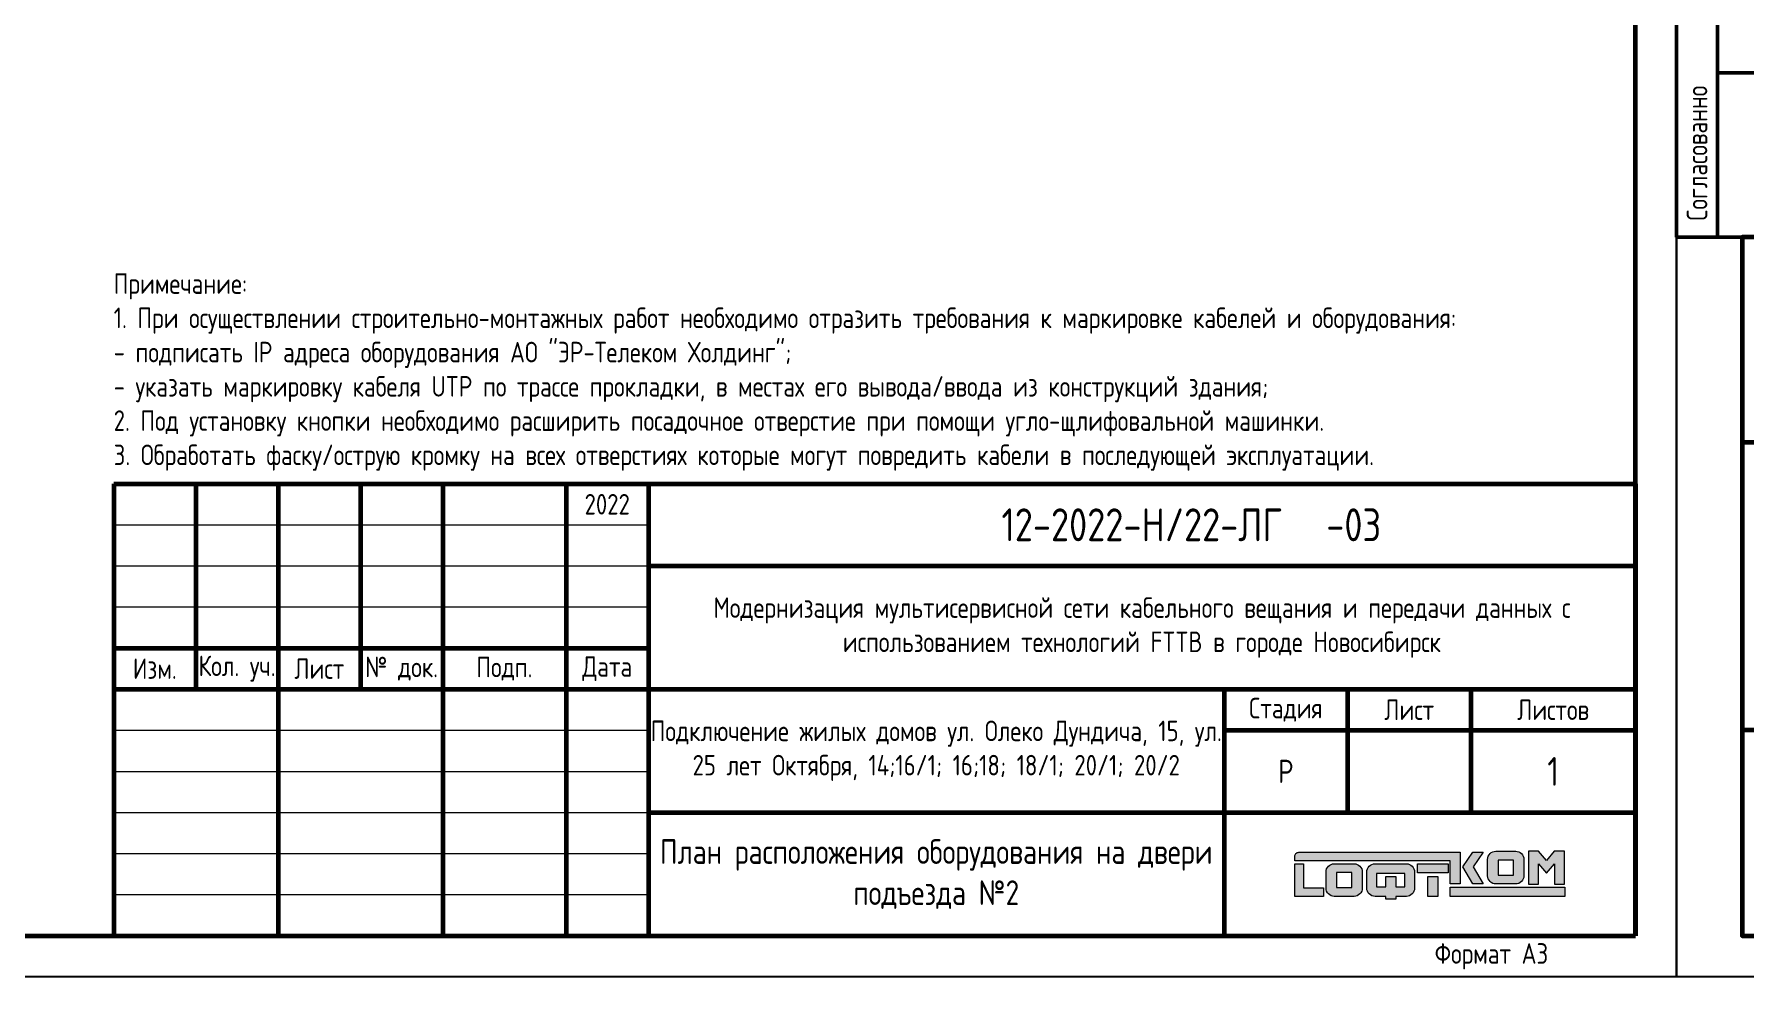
# Model space of a CAD drawing. Header units: millimetres. Extents: x -211 to 10565, y -2293 to 2244.
# Drawn here: x 941.2 to 1149.2, y 1947.1 to 2061.8 of the extents above; entities that cross this region are included whole.
import ezdxf

# ---------------------------------------------------------------- set-up
doc = ezdxf.new("R2010")
doc.units = ezdxf.units.MM
doc.layers.add('(034) Оформление_0', color=7, linetype='Continuous', lineweight=9)
doc.layers.add('ВЭ', color=7, linetype='Continuous', plot=False)
doc.styles.get("Standard").update_dxf_attribs({"font": 'gost.TTF'})

# ---------------------------------------------------------------- blocks, each defined once
blk = doc.blocks.new('*T333')
at = {"layer": '(034) Оформление_0', "color": 0, "lineweight": 50, "transparency": 16777216}
for p, q in [((0, 0), (0, 65)), ((0, 65), (20, 65)), ((5, 0), (5, 65)), ((10, 0), (10, 65)), ((15, 0), (15, 65)), ((20, 0), (20, 65)), ((5, 55), (20, 55)), ((5, 40), (20, 40)), ((5, 20), (20, 20)), ((0, 0), (20, 0))]:
    blk.add_line(p, q, dxfattribs=at)
at = {"layer": '(034) Оформление_0', "color": 0, "transparency": 16777216, "insert": (2.5, 2), "char_height": 2.5, "width": 61, "attachment_point": 4, "rotation": 90}
blk.add_mtext('Согласованно', dxfattribs=at)
blk = doc.blocks.new('*U332')
at = {"layer": '(034) Оформление_0', "lineweight": 60}
for p, q in [((20, 65), (8, 65)), ((20, 30), (8, 30))]:
    blk.add_line(p, q, dxfattribs=at)
at = {"layer": '(034) Оформление_0'}
blk.add_lwpolyline([(420, 297), (0, 297), (0, 0), (420, 0)], close=True, dxfattribs=at)
at = {"layer": '(034) Оформление_0', "lineweight": 60}
blk.add_lwpolyline([(20, 90), (8, 90), (8, 5), (20, 5)], close=True, dxfattribs=at)
blk.add_blockref('*T333', (0, 90))
blk = doc.blocks.new('*T447')
at = {"layer": '(034) Оформление_0', "lineweight": 60, "transparency": 16777216}
for p, q in [((0, 0), (185, 0)), ((0, 0), (0, -55)), ((10, 0), (10, -25)), ((20, 0), (20, -55)), ((30, 0), (30, -25)), ((40, 0), (40, -55)), ((55, 0), (55, -55)), ((65, 0), (65, -55)), ((185, 0), (185, -55)), ((65, -10), (185, -10)), ((0, -20), (65, -20)), ((0, -25), (185, -25)), ((135, -25), (135, -55)), ((150, -25), (150, -40)), ((165, -25), (165, -40)), ((135, -30), (185, -30)), ((65, -40), (185, -40)), ((0, -55), (185, -55))]:
    blk.add_line(p, q, dxfattribs=at)
at = {"layer": '(034) Оформление_0', "transparency": 16777216}
for p, q in [((0, -5), (65, -5)), ((0, -10), (65, -10)), ((0, -15), (65, -15)), ((0, -30), (65, -30)), ((0, -35), (65, -35)), ((0, -40), (65, -40)), ((0, -45), (65, -45)), ((0, -50), (65, -50))]:
    blk.add_line(p, q, dxfattribs=at)
at = {"layer": '(034) Оформление_0', "color": 0, "lineweight": 60, "transparency": 16777216, "attachment_point": 5}
for s, insert, char_height, width in [('2022', (60, -2.5), 2.5, 10), ('{\\fGOST|b0|i0|c0;12-2022-Н/22-ЛГ', (125, -5), 4, 120), ('{\\fGOST|b0|i0|c0;Модернизация мультисервисной сети кабельного вещания и передачи данных с использованием технологий FTTB в городе Новосибирск', (125, -17.5), 2.5, 120), ('Изм.', (5, -22.5), 2.5, 10), ('Кол. уч.', (15, -22.5), 2.5, 10), ('Лист', (25, -22.5), 2.5, 10), ('№ док.', (35, -22.5), 2.5, 10), ('Подп.', (47.5, -22.5), 2.5, 15), ('Дата', (60, -22.5), 2.5, 10), ('Стадия', (142.5, -27.5), 2.5, 15), ('Лист', (157.5, -27.5), 2.5, 15), ('Листов', (175, -27.5), 2.5, 20), ('{\\fGOST|b0|i0|c0;Подключение жилых домов ул. Олеко Дундича, 15, ул. 25 лет Октября, 14;16/1; 16;18; 18/1; 20/1; 20/2', (100, -32.5), 2.5, 70), ('Р', (142.5, -35), 2.82, 15), ('{\\fGOST|b0|i0|c0;', (160, -47.5), 3, 50)]:
    blk.add_mtext(s, dxfattribs=dict(at, insert=insert, char_height=char_height, width=width))
blk = doc.blocks.new('*U446')
at = {"layer": '(034) Оформление_0'}
h = blk.add_hatch(color=256, dxfattribs=at)
h.dxf.hatch_style = 1
edge = h.paths.add_edge_path()
edge.add_arc((-16.96, 7.3), 1, 180, 270, ccw=False)
edge.add_line((-17.96, 7.3), (-17.96, 9.28))
edge.add_arc((-16.96, 9.28), 1, 90, 180, ccw=False)
edge.add_line((-16.96, 10.28), (-14.55, 10.28))
edge.add_arc((-14.55, 9.28), 1, 0, 90, ccw=False)
edge.add_line((-13.55, 9.28), (-13.55, 7.3))
edge.add_arc((-14.55, 7.3), 1, -90, 0, ccw=False)
edge.add_line((-14.55, 6.3), (-16.96, 6.3))
edge = h.paths.add_edge_path()
edge.add_line((-30.35, 4.79), (-31.65, 4.79))
edge.add_arc((-31.65, 5.79), 1, 180, 270, ccw=False)
edge.add_line((-32.65, 5.79), (-32.65, 7.76))
edge.add_arc((-31.65, 7.76), 1, 90, 180, ccw=False)
edge.add_line((-31.65, 8.76), (-27.84, 8.76))
edge.add_arc((-27.84, 7.76), 1, 0, 90, ccw=False)
edge.add_line((-26.84, 7.76), (-26.84, 5.79))
edge.add_arc((-27.84, 5.79), 1, 270, 360, ccw=False)
edge.add_line((-27.84, 4.79), (-29.13, 4.79))
edge.add_line((-29.13, 4.79), (-29.13, 4.46))
edge.add_line((-29.13, 4.46), (-30.35, 4.46))
edge.add_line((-30.35, 4.46), (-30.35, 4.79))
edge = h.paths.add_edge_path()
edge.add_arc((-36.61, 5.79), 1, 180, 270, ccw=False)
edge.add_line((-37.61, 5.79), (-37.61, 7.76))
edge.add_arc((-36.61, 7.76), 1, 90, 180, ccw=False)
edge.add_line((-36.61, 8.76), (-34.2, 8.76))
edge.add_arc((-34.2, 7.76), 1, 0, 90, ccw=False)
edge.add_line((-33.2, 7.76), (-33.2, 5.79))
edge.add_arc((-34.2, 5.79), 1, -90, 0, ccw=False)
edge.add_line((-34.2, 4.79), (-36.61, 4.79))
h.paths.add_polyline_path([(-12.99, 6.29), (-11.77, 6.29), (-11.77, 8.73), (-10.81, 7.61), (-9.85, 8.73), (-9.85, 6.29), (-8.63, 6.29), (-8.63, 10.28), (-9.86, 10.28), (-10.81, 9.16), (-11.76, 10.28), (-12.99, 10.28)])
h.paths.add_polyline_path([(-22.53, 5.91), (-8.58, 5.91), (-8.58, 4.79), (-22.53, 4.79)])
h.paths.add_polyline_path([(-16.69, 7.39), (-14.82, 7.39), (-14.82, 9.19), (-16.69, 9.19)], flags=16)
h.paths.add_polyline_path([(-18.51, 10.18), (-19.71, 8.39), (-18.51, 6.3), (-19.78, 6.3), (-20.98, 8.39), (-19.78, 10.18)])
h.paths.add_polyline_path([(-25.24, 7.22), (-24.02, 7.22), (-24.02, 4.79), (-25.24, 4.79)])
h.paths.add_polyline_path([(-26.5, 8.76), (-22.76, 8.76), (-22.76, 7.65), (-26.5, 7.65)], flags=17)
h.paths.add_polyline_path([(-29.13, 5.97), (-28.02, 5.97), (-28.02, 7.58), (-31.47, 7.58), (-31.47, 5.97), (-30.35, 5.97), (-30.35, 7.22), (-29.13, 7.22)], flags=16)
h.paths.add_polyline_path([(-36.34, 5.87), (-34.47, 5.87), (-34.47, 7.68), (-36.34, 7.68)], flags=16)
h.paths.add_polyline_path([(-40.34, 8.76), (-40.34, 5.84), (-37.9, 5.84), (-37.9, 4.79), (-41.42, 4.79), (-41.42, 8.76)])
edge = h.paths.add_edge_path()
edge.add_line((-22.53, 9.12), (-41.42, 9.12))
edge.add_line((-41.42, 9.12), (-41.42, 9.65))
edge.add_arc((-40.92, 9.65), 0.5, 90, 180, ccw=False)
edge.add_line((-40.92, 10.15), (-21.29, 10.15))
edge.add_line((-21.29, 10.15), (-21.29, 6.3))
edge.add_line((-21.29, 6.3), (-22.53, 6.3))
edge.add_line((-22.53, 6.3), (-22.53, 9.12))
for points in [[(-22.53, 9.12), (-41.42, 9.12), (-41.42, 9.65, -0.414214), (-40.92, 10.15), (-21.29, 10.15)], [(-36.61, 4.79, -0.414214), (-37.61, 5.79), (-37.61, 7.76, -0.414214), (-36.61, 8.76), (-34.2, 8.76, -0.414214), (-33.2, 7.76), (-33.2, 5.79, -0.414214), (-34.2, 4.79), (-36.61, 4.79)], [(-16.96, 6.3, -0.414214), (-17.96, 7.3), (-17.96, 9.28, -0.414214), (-16.96, 10.28), (-14.55, 10.28, -0.414214), (-13.55, 9.28), (-13.55, 7.3, -0.414214), (-14.55, 6.3), (-16.96, 6.3)]]:
    blk.add_lwpolyline(points, format="xyb", dxfattribs=at)
for points in [[(-40.34, 8.76), (-40.34, 5.84), (-37.9, 5.84), (-37.9, 4.79), (-41.42, 4.79), (-41.42, 8.76), (-40.34, 8.76)], [(-21.29, 10.15), (-21.29, 6.3), (-22.53, 6.3), (-22.53, 9.12)]]:
    blk.add_lwpolyline(points, dxfattribs=at)
blk.add_lwpolyline([(-30.35, 4.79), (-31.65, 4.79, -0.414214), (-32.65, 5.79), (-32.65, 7.76, -0.414214), (-31.65, 8.76), (-27.84, 8.76, -0.414214), (-26.84, 7.76), (-26.84, 5.79, -0.414214), (-27.84, 4.79), (-29.13, 4.79), (-29.13, 4.46), (-30.35, 4.46)], format="xyb", close=True, dxfattribs=at)
for points in [[(-26.5, 8.76), (-22.76, 8.76), (-22.76, 7.65), (-26.5, 7.65)], [(-18.51, 10.18), (-19.71, 8.39), (-18.51, 6.3), (-19.78, 6.3), (-20.98, 8.39), (-19.78, 10.18)], [(-16.69, 7.39), (-14.82, 7.39), (-14.82, 9.19), (-16.69, 9.19)], [(-12.99, 6.29), (-11.77, 6.29), (-11.77, 8.73), (-10.81, 7.61), (-9.85, 8.73), (-9.85, 6.29), (-8.63, 6.29), (-8.63, 10.28), (-9.86, 10.28), (-10.81, 9.16), (-11.76, 10.28), (-12.99, 10.28)], [(-36.34, 5.87), (-34.47, 5.87), (-34.47, 7.68), (-36.34, 7.68)], [(-29.13, 5.97), (-28.02, 5.97), (-28.02, 7.58), (-31.47, 7.58), (-31.47, 5.97), (-30.35, 5.97), (-30.35, 7.22), (-29.13, 7.22)], [(-25.24, 7.22), (-24.02, 7.22), (-24.02, 4.79), (-25.24, 4.79)], [(-22.53, 5.91), (-8.58, 5.91), (-8.58, 4.79), (-22.53, 4.79)]]:
    blk.add_lwpolyline(points, close=True, dxfattribs=at)
blk.add_blockref('*T447', (-185, 55))
blk = doc.blocks.new('*U329')
at = {"layer": '(034) Оформление_0'}
blk.add_lwpolyline([(420, 297), (0, 297), (0, 0), (420, 0)], close=True, dxfattribs=at)
at = {"layer": '(034) Оформление_0', "lineweight": 60}
blk.add_lwpolyline([(415, 5), (415, 292), (20, 292), (20, 5)], close=True, dxfattribs=at)
blk.add_blockref('*U446', (415, 5))
at = {"insert": (397.5, 2.5), "char_height": 2.5, "width": 35, "attachment_point": 5}
blk.add_mtext('Формат А3', dxfattribs=at)

msp = doc.modelspace()

# ---------------------------------------------------------------- linework, layer by layer
at = {"layer": 'ВЭ'}
for points in [[(720.85, 2244.11), (1140.85, 2244.11), (1140.85, 1947.11), (720.85, 1947.11)], [(1140.85, 2244.11), (1560.85, 2244.11), (1560.85, 1947.11), (1140.85, 1947.11)]]:
    msp.add_lwpolyline(points, close=True, dxfattribs=at)

# ---------------------------------------------------------------- block references
at = {"layer": '(034) Оформление_0'}
for name, p in [('*U329', (720.85, 1947.11)), ('*U332', (1140.85, 1947.11))]:
    msp.add_blockref(name, p, dxfattribs=at)

# ---------------------------------------------------------------- texts
for s, insert, char_height, width, attachment_point in [('Примечание: \\P1. При осуществлении строительно-монтажных работ необходимо отразить требования к маркировке кабелей и оборудования: \\P- подписать IP адреса оборудования АО "ЭР-Телеком Холдинг"; \\P- указать маркировку кабеля UTP по трассе прокладки, в местах его вывода/ввода из конструкций здания; \\P2. Под установку кнопки необходимо расширить посадочное отверстие при помощи угло-щлифовальной машинки.\\P3. Обработать фаску/острую кромку на всех отверстиях которые могут повредить кабели в последующей эксплуатации.', (950.85, 2008.69), 2.5, 171.8584, 7), ('-03', (1098.27, 2002.11), 4, 47.8627, 4), ('1', (1125.85, 1972.11), 3.5, 20, 5), ('{\\C0;План расположения оборудования на двери подъезда №2}', (1050.85, 1959.61), 3, 70, 5)]:
    msp.add_mtext(s, dxfattribs=dict(at, insert=insert, char_height=char_height, width=width, attachment_point=attachment_point))

doc.saveas('drawing.dxf')
